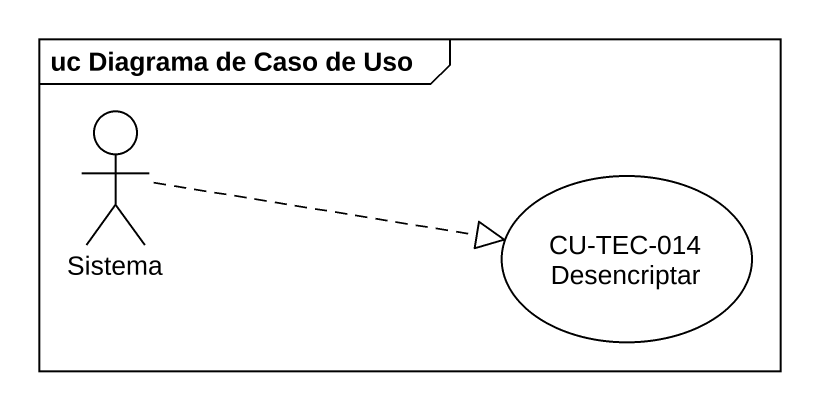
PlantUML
@startuml
mainframe uc Diagrama de Caso de Uso
actor Sistema
usecase "CU-TEC-014 Desencriptar" as CU_TEC_014_Desencriptar
Sistema .right.|> CU_TEC_014_Desencriptar
@enduml
